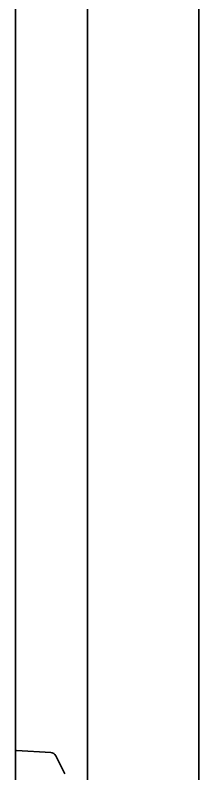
# Model space of a CAD drawing. Header units: inches. Extents: x 90 to 4162, y -443 to 3471.
# Drawn here: x 3992.5 to 4022.5, y 1853 to 1976.7 of the extents above; entities that cross this region are included whole.
import ezdxf

# ---------------------------------------------------------------- set-up
doc = ezdxf.new("R2010")
doc.units = ezdxf.units.IN
doc.layers.add('1', color=7, linetype='Continuous', true_color=0xffffff)

msp = doc.modelspace()

# ---------------------------------------------------------------- linework, layer by layer
at = {"layer": '1', "color": 7, "linetype": 'Continuous', "lineweight": 35}
for p, q in [((4022.5, 1299.46), (4022.5, 2270.96)), ((3992.67, 1256.82), (3992.5, 2257.68)), ((4004.3, 2226.46), (4004.3, 1855.44)), ((3992.72, 1856.75), (3998.3, 1856.46)), ((3999.14, 1855.9), (4000.61, 1852.96)), ((4004.3, 1855.44), (4004.3, 1401.46))]:
    msp.add_line(p, q, dxfattribs=at)
msp.add_arc((3998.25, 1855.46), 1, 26.5651, 87, dxfattribs=at)

doc.saveas('drawing.dxf')
